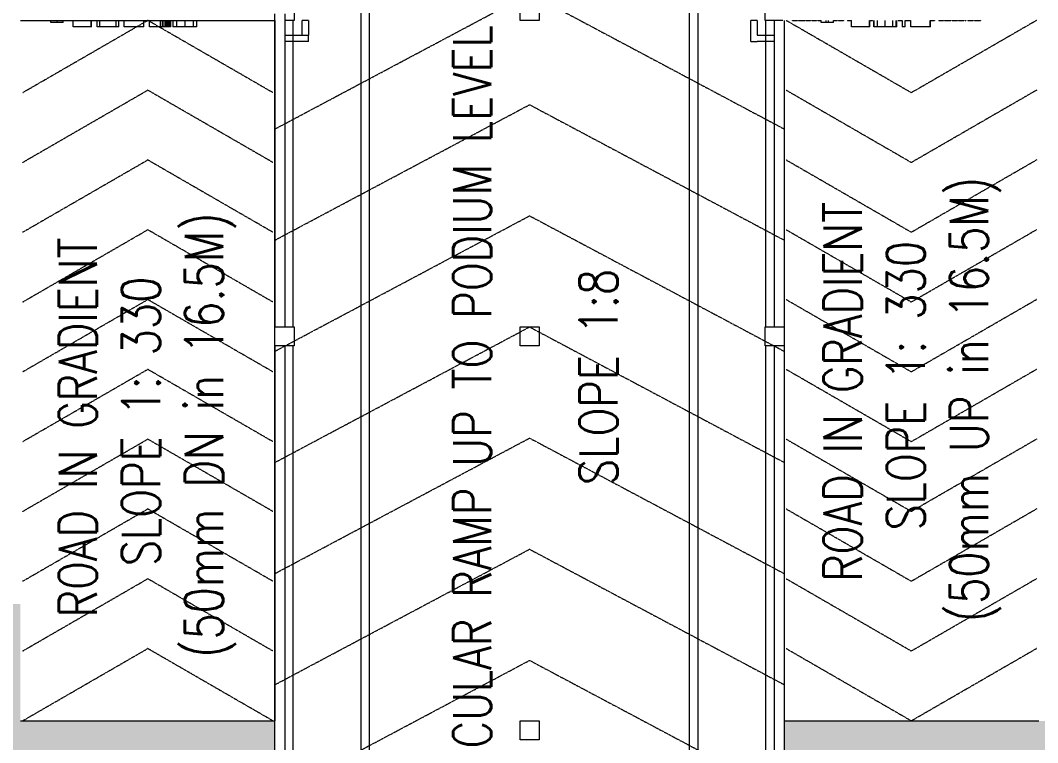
# Model space of a CAD drawing. Header units: millimetres. Extents: x -106145 to 154907, y -84585 to 152038.
# Drawn here: x 61339 to 85311, y 422 to 17435 of the extents above; entities that cross this region are included whole.
import ezdxf

# ---------------------------------------------------------------- set-up
doc = ezdxf.new("R2010")
doc.units = ezdxf.units.MM
doc.linetypes.add('Cut Out Line _2_', pattern=[2, 1, -1])
for name, color, linetype, lineweight in [('A-DETL', 90, 'Continuous', 5), ('A-FLOR-LEVL', 51, 'Continuous', 5), ('A-FLOR-PATT', 8, 'Continuous', 5), ('A-GENM', 13, 'Continuous', 5), ('A-WALL', 113, 'Continuous', 5), ('G-ANNO-TEXT', 231, 'Continuous', 9), ('S-COLS', 52, 'Continuous', 5)]:
    doc.layers.add(name, color=color, linetype=linetype, lineweight=lineweight)
doc.styles.add('RomanS_1', font='romans__.ttf', dxfattribs={"width": 0.8, "height": 900})

# ---------------------------------------------------------------- blocks, each defined once
blk = doc.blocks.new('MMU_ AMBALA_PODIUM_2022_11_02_CENTRAL_rvt-1-Site Plan')
at = {"layer": 'A-FLOR-LEVL', "color": 253}
for p, q in [((69369, -6065), (69369, 25935)), ((69369, -6065), (69369, 25935)), ((69569, -6065), (69569, 25935)), ((69569, -6065), (69569, 25935)), ((77109, -6065), (77109, 25935)), ((77109, -6065), (77109, 25935)), ((77309, -6065), (77309, 25935)), ((77309, -6065), (77309, 25935)), ((61339, 17435), (61613, 17435)), ((61731, 17435), (61753, 17435)), ((61904, 17435), (61925, 17435)), ((62032, 17435), (62057, 17435)), ((62355, 17435), (62397, 17435)), ((62505, 17435), (62540, 17435)), ((63018, 17435), (63040, 17435)), ((63716, 17435), (63751, 17435)), ((65499, 17435), (65528, 17435)), ((65654, 17435), (65683, 17435)), ((65699, 17435), (65743, 17435)), ((65869, 17435), (65904, 17435)), ((66040, 17435), (67339, 17435)), ((67339, 17435), (67339, 10220)), ((67769, 10220), (67769, 17435)), ((67769, 10220), (67769, 17435)), ((78909, 10220), (78909, 17432)), ((78909, 10220), (78909, 17432)), ((67339, 9770), (67339, 935)), ((67769, -6065), (67769, 9770)), ((67769, -6065), (67769, 9770)), ((78909, -6065), (78909, 9770)), ((78909, -6065), (78909, 9770)), ((61339, 935), (67339, 935)), ((79339, 935), (85339, 935))]:
    blk.add_line(p, q, dxfattribs=at)
at = {"layer": 'A-WALL', "color": 253}
for p, q in [((67339, 10220), (67339, 17585)), ((67569, 17585), (67569, 10220)), ((67979, 17085), (67979, 17435)), ((68129, 17435), (67979, 17435)), ((68129, 17435), (68129, 17085)), ((78549, 16935), (78549, 17435)), ((78699, 17435), (78549, 17435)), ((78699, 17435), (78699, 17085)), ((79109, 10220), (79109, 17435)), ((79339, 17435), (79339, 10220)), ((67569, 17085), (68129, 17085)), ((68129, 16935), (68129, 17085)), ((78699, 17085), (79109, 17085)), ((68129, 16935), (67569, 16935)), ((78549, 16935), (78699, 16935)), ((79109, 16935), (78699, 16935)), ((67339, -6065), (67339, 9770)), ((67569, 9770), (67569, -6065)), ((79109, -6065), (79109, 9770)), ((79339, 9770), (79339, -6065))]:
    blk.add_line(p, q, dxfattribs=at)
at = {"layer": 'S-COLS', "color": 253}
for p, q in [((67789, 18185), (67789, 17435)), ((78889, 17435), (78889, 18185)), ((67339, 17435), (67339, 17585)), ((73114, 17435), (73114, 17665)), ((73564, 17665), (73564, 17435)), ((67789, 17435), (67569, 17435)), ((73564, 17435), (73114, 17435)), ((79308, 17435), (78889, 17435)), ((67339, 10220), (67789, 10220)), ((67339, 9770), (67339, 10220)), ((67789, 10220), (67789, 9770)), ((73114, 10220), (73564, 10220)), ((73114, 9770), (73114, 10220)), ((73564, 10220), (73564, 9770)), ((78889, 10220), (79339, 10220)), ((78889, 9770), (78889, 10220)), ((79339, 10220), (79339, 9770)), ((67789, 9770), (67339, 9770)), ((73564, 9770), (73114, 9770)), ((79339, 9770), (78889, 9770)), ((73114, 935), (73564, 935)), ((73114, 485), (73114, 935)), ((73564, 935), (73564, 485)), ((73564, 485), (73114, 485))]:
    blk.add_line(p, q, dxfattribs=at)

msp = doc.modelspace()

# ---------------------------------------------------------------- block references
at = {"lineweight": 5}
msp.add_blockref('MMU_ AMBALA_PODIUM_2022_11_02_CENTRAL_rvt-1-Site Plan', (0, 0), dxfattribs=at)

# ---------------------------------------------------------------- next in the draw order: hatches: boundary and pattern name
at = {"layer": 'A-FLOR-PATT', "true_color": 0xf7f7f8, "transparency": 33554607}
h = msp.add_hatch(color=7, dxfattribs=at)
h.paths.add_polyline_path([(61782.52, -27014.05), (94175.13, -8312.72), (98218.7, -6123.39), (95219.07, -927.86), (89317.9, -4117.85), (75795.77, -11944.08), (75877.98, -12135.77), (75948.96, -12331.91), (76018.75, -12575.49), (76060.21, -12757.27), (76092.44, -12941.8), (76116.29, -13147.5), (76128.27, -13355.74), (76128.17, -13564.32), (76116, -13772.55), (76091.78, -13979.72), (76046.05, -14225.57), (76007.6, -14388.13), (75947.91, -14587.99), (75876.75, -14784.05), (75794.36, -14975.67), (79724.42, -12565.92), (79296.98, -11868.8), (81242.08, -11987.26), (80465.5, -13774.54), (80038.06, -13077.42), (71854.01, -18095.53), (71540.38, -17584.03), (74097.89, -16015.87), (74255.39, -15912.36), (74406.07, -15799.16), (74549.35, -15676.73), (74684.66, -15545.54), (74811.46, -15406.11), (74929.26, -15259), (75037.58, -15104.78), (75136.01, -14944.06), (75224.16, -14777.48), (75308.36, -14587.99), (75380.92, -14388.13), (75423.61, -14249.23), (75467.56, -14065.96), (75499.91, -13880.29), (75520.55, -13692.96), (75529.38, -13504.7), (75526.37, -13316.26), (75511.53, -13128.38), (75484.62, -12940.31), (75440.52, -12734.85), (75381.92, -12531.83), (75335.79, -12397.21), (75272.08, -12243.5), (58767.35, -21791.64), (60607.81, -24979.4)], flags=0)
h.paths.add_polyline_path([(56359.71, -19984.23), (61168.85, -17207.68), (61508.62, -17004.44), (61841.94, -16790.79), (62168.49, -16566.94), (62487.97, -16333.09), (62818.83, -16073.87), (63104.47, -15836.33), (63400.9, -15573.88), (63689.08, -15302.4), (63968.72, -15022.13), (64239.56, -14733.34), (64501.33, -14436.32), (64753.8, -14131.34), (64996.71, -13818.71), (65229.84, -13498.71), (65452.96, -13171.65), (65665.86, -12837.84), (65868.33, -12497.62), (66101.13, -12071.66), (66241.23, -11799.2), (66411.31, -11441.67), (66570.25, -11079.06), (66717.89, -10711.7), (66854.11, -10339.96), (66978.76, -9964.18), (67091.73, -9584.72), (67192.91, -9201.95), (67282.2, -8816.24), (67366.91, -8383.73), (67424.8, -8037.45), (67477.97, -7645.12), (67518.98, -7251.33), (67547.79, -6856.46), (67564.37, -6460.9), (67568.72, -6065), (67338.85, -6065), (67338.74, 935.01), (61338.74, 935.01), (61338.74, 3685.05), (61108.74, 3685.05), (61108.74, 4135.05), (57618.75, 4135.05), (57618.75, 2340.01), (58593.75, 2340.01), (58593.75, 1130.01), (57618.75, 1130.01), (57618.74, -5729.99), (58593.75, -5729.99), (58593.75, -6939.99), (57618.75, -6939.99), (57618.75, -12490), (58593.75, -12490), (58593.75, -15470), (57388.75, -15470), (57388.75, -17831.41), (57588.75, -17831.41), (57582.66, -18005.8), (57564.42, -18179.34), (57534.12, -18351.19), (57490.27, -18525.53), (57437.98, -18686.46), (57372.61, -18848.25), (57296.12, -19005.09), (57190.58, -19183.32), (57104.3, -19309.82), (56995.64, -19447.51), (56887.1, -19568.06), (56761.58, -19689.27), (56627.9, -19801.44), (56486.73, -19904), (56374.89, -19974.55)], flags=0)
h.paths.add_polyline_path([(57892.1, -15440), (58563.75, -15440), (58563.75, -12520), (57618.75, -12520), (57618.75, -12565), (58518.75, -12565), (58518.75, -15395), (57388.75, -15395), (57388.75, -15440), (57567.84, -15440)], flags=0)
h.paths.add_polyline_path([(57567.84, -15165), (58288.75, -15165), (58288.75, -12795), (57389.25, -12795), (57388.75, -15165)], flags=0)
h.paths.add_polyline_path([(67996.84, -13369.86), (74087.26, -10077.57), (74108.98, -9720.82), (74462.8, -9874.56), (93393.9, 359.02), (93207.42, 301.02), (93017.62, 255.06), (92825.27, 221.32), (92576.83, 197.47), (92388.7, 191.9), (92200.59, 197.92), (92013.32, 215.49), (91827.71, 244.5), (91644.56, 284.76), (91464.68, 336), (91288.84, 397.91), (91110.07, 473.93), (90935.61, 561.69), (90767.12, 660.43), (90605.29, 769.73), (90450.77, 889.15), (90304.21, 1018.21), (90166.2, 1156.37), (90006.25, 1343.33), (89908.48, 1471.9), (89808.91, 1619.67), (89710.36, 1788.26), (89602.7, 2010.19), (89532.57, 2182.5), (89472.85, 2359.43), (89423.93, 2540.21), (89388.75, 2705.99), (89388.75, 4235.06), (89188.75, 4235.06), (89188.75, 3785.05), (88958.75, 3785.05), (88958.75, 4235.06), (85568.75, 4235.06), (85568.75, 3785.05), (85538.75, 3785.05), (85538.75, 935.01), (79338.75, 935.01), (79335.83, -6065), (69561.45, -6065), (69568.43, -6539.77), (69563.53, -6952.39), (69545.64, -7395.77), (69515.15, -7838.46), (69458.99, -8383.73), (69416.46, -8720.35), (69348.35, -9158.83), (69267.79, -9595.19), (69174.86, -10029.09), (69069.62, -10460.17), (68952.16, -10888.08), (68822.58, -11312.48), (68680.98, -11733.02), (68527.48, -12149.37), (68362.2, -12561.18), (68177.6, -12984.48), (68069.81, -13214.28)], flags=0)
h.paths.add_polyline_path([(58563.75, -6909.99), (58563.75, -5759.99), (57618.74, -5759.99), (57618.75, -5804.99), (58518.75, -5804.99), (58518.75, -6864.99), (57618.75, -6864.99), (57618.75, -6909.99), (58518.75, -6909.99)], flags=0)
h.paths.add_polyline_path([(57567.84, -6634.99), (58288.75, -6634.99), (58288.75, -6034.99), (57388.75, -6035.48), (57388.75, -6634.99)], flags=0)
h.paths.add_polyline_path([(58288.75, 1160.01), (58563.75, 1160.01), (58563.75, 2310.01), (57618.75, 2310.01), (57618.75, 2265.01), (58518.75, 2265.01), (58518.75, 1205.01), (57618.74, 1205.01), (57618.74, 1160.01)], flags=0)
h.paths.add_polyline_path([(57567.84, 1435.01), (58288.75, 1435.01), (58288.75, 2035.01), (57389.24, 2035.05), (57388.75, 1435.01)], flags=0)

# ---------------------------------------------------------------- next in the draw order: linework, layer by layer
at = {"layer": 'A-DETL', "linetype": 'Cut Out Line _2_'}
for p, q in [((67338.75, 14876.67), (73338.75, 18066.92)), ((73338.75, 18066.92), (79338.75, 14876.67)), ((61388.75, 15731.83), (64338.74, 17435.01)), ((67288.74, 15731.83), (64338.74, 17435.01)), ((79388.75, 17435.01), (82338.74, 15731.83)), ((85288.74, 17435.01), (82338.74, 15731.83)), ((61388.75, 14087.74), (64338.74, 15790.92)), ((67288.74, 14087.74), (64338.74, 15790.92)), ((79388.75, 15790.92), (82338.74, 14087.74)), ((85288.74, 15790.92), (82338.74, 14087.74)), ((67338.75, 12258.96), (73338.75, 15449.22)), ((73338.75, 15449.22), (79338.75, 12258.96)), ((61388.75, 12443.65), (64338.74, 14146.83)), ((67288.74, 12443.65), (64338.74, 14146.83)), ((79388.75, 14146.83), (82338.74, 12443.65)), ((85288.74, 14146.83), (82338.74, 12443.65)), ((67338.75, 9641.25), (73338.75, 12831.51)), ((73338.75, 12831.51), (79338.75, 9641.25)), ((61388.75, 10799.56), (64338.74, 12502.74)), ((67288.74, 10799.56), (64338.74, 12502.74)), ((79388.75, 12502.74), (82338.74, 10799.56)), ((85288.74, 12502.74), (82338.74, 10799.56)), ((61388.75, 9155.46), (64338.74, 10858.64)), ((67288.74, 9155.46), (64338.74, 10858.64)), ((79388.75, 10858.64), (82338.74, 9155.46)), ((85288.74, 10858.64), (82338.74, 9155.46)), ((67338.75, 7023.54), (73338.75, 10213.8)), ((73338.75, 10213.8), (79338.75, 7023.54)), ((61388.75, 7511.37), (64338.74, 9214.55)), ((67288.74, 7511.37), (64338.74, 9214.55)), ((79388.75, 9214.55), (82338.74, 7511.37)), ((85288.74, 9214.55), (82338.74, 7511.37)), ((61388.75, 5867.28), (64338.74, 7570.46)), ((67288.74, 5867.28), (64338.74, 7570.46)), ((67338.75, 4405.83), (73338.75, 7596.09)), ((73338.75, 7596.09), (79338.75, 4405.83)), ((79388.75, 7570.46), (82338.74, 5867.28)), ((85288.74, 7570.46), (82338.74, 5867.28)), ((61388.75, 4223.19), (64338.74, 5926.37)), ((67288.74, 4223.19), (64338.74, 5926.37)), ((79388.75, 5926.37), (82338.74, 4223.19)), ((85288.74, 5926.37), (82338.74, 4223.19)), ((67338.75, 1788.12), (73338.75, 4978.38)), ((73338.75, 4978.38), (79338.75, 1788.12)), ((61388.75, 2579.1), (64338.74, 4282.28)), ((67288.74, 2579.1), (64338.74, 4282.28)), ((79388.75, 4282.28), (82338.74, 2579.1)), ((85288.74, 4282.28), (82338.74, 2579.1)), ((61388.75, 935.01), (64338.74, 2638.19)), ((67288.74, 935.01), (64338.74, 2638.19)), ((79388.75, 2638.19), (82338.74, 935.01)), ((85288.74, 2638.19), (82338.74, 935.01)), ((67338.75, -829.59), (73338.75, 2360.67)), ((73338.75, 2360.67), (79338.75, -829.59))]:
    msp.add_line(p, q, dxfattribs=at)
at = {"layer": 'A-GENM'}
for p, q in [((61612.79, 17435.05), (61675.48, 17435.05)), ((61612.79, 17423.05), (61612.79, 17435.05)), ((61675.48, 17423.05), (61612.79, 17423.05)), ((61675.48, 17435.05), (61695.29, 17435.05)), ((61675.48, 17435.05), (61675.48, 17423.05)), ((61695.29, 17423.05), (61675.48, 17423.05)), ((61695.29, 17435.05), (61710.47, 17435.05)), ((61695.29, 17423.05), (61695.29, 17435.05)), ((61710.47, 17423.05), (61695.29, 17423.05)), ((61710.47, 17435.05), (61720.19, 17435.05)), ((61710.47, 17423.05), (61710.47, 17435.05)), ((61720.19, 17423.05), (61710.47, 17423.05)), ((61720.19, 17435.05), (61723.62, 17435.05)), ((61720.19, 17435.05), (61723.69, 17435.05)), ((61720.19, 17423.05), (61720.19, 17435.05)), ((61723.69, 17423.05), (61720.19, 17423.05)), ((61723.62, 17423.05), (61720.19, 17423.05)), ((61721.74, 17423.05), (61721.74, 17435.05)), ((61723.62, 17423.05), (61723.62, 17435.05)), ((61723.69, 17435.05), (61730.52, 17435.05)), ((61723.69, 17423.05), (61723.69, 17435.05)), ((61730.52, 17423.05), (61723.69, 17423.05)), ((61730.52, 17435.05), (61733.11, 17435.05)), ((61730.52, 17423.05), (61730.52, 17435.05)), ((61733.11, 17423.05), (61730.52, 17423.05)), ((61733.11, 17423.05), (61733.11, 17435.05)), ((61753.08, 17435.05), (61820.16, 17435.05)), ((61753.08, 17435.05), (61753.08, 17423.05)), ((61820.16, 17423.05), (61753.08, 17423.05)), ((61820.16, 17435.05), (61835.87, 17435.05)), ((61820.16, 17435.05), (61820.16, 17423.05)), ((61835.87, 17423.05), (61820.16, 17423.05)), ((61835.87, 17435.05), (61904.12, 17435.05)), ((61835.87, 17423.05), (61835.87, 17435.05)), ((61904.12, 17423.05), (61835.87, 17423.05)), ((61904.12, 17435.05), (61904.12, 17423.05)), ((61924.72, 17435.05), (61932.25, 17435.05)), ((61924.72, 17435.05), (61924.72, 17423.05)), ((61932.25, 17423.05), (61924.72, 17423.05)), ((61928.84, 17435.05), (61932.25, 17435.05)), ((61928.84, 17435.05), (61928.84, 17423.05)), ((61932.25, 17423.05), (61928.84, 17423.05)), ((61931.93, 17435.05), (61931.93, 17423.05)), ((61932.25, 17435.05), (61942.07, 17435.05)), ((61932.25, 17435.05), (61932.25, 17423.05)), ((61942.07, 17423.05), (61932.25, 17423.05)), ((61942.07, 17435.05), (61957.35, 17435.05)), ((61942.07, 17435.05), (61942.07, 17423.05)), ((61957.35, 17423.05), (61942.07, 17423.05)), ((61957.35, 17435.05), (61976.85, 17435.05)), ((61957.35, 17435.05), (61957.35, 17423.05)), ((61976.85, 17423.05), (61957.35, 17423.05)), ((61976.85, 17435.05), (62005.42, 17435.05)), ((61976.85, 17435.05), (61976.85, 17423.05)), ((62005.42, 17423.05), (61976.85, 17423.05)), ((62005.42, 17435.05), (62029.12, 17435.05)), ((62005.42, 17435.05), (62005.42, 17423.05)), ((62029.12, 17423.05), (62005.42, 17423.05)), ((62029.12, 17435.05), (62029.12, 17423.05)), ((62032.13, 17435.05), (62035.18, 17435.05)), ((62032.13, 17435.05), (62032.13, 17423.05)), ((62035.18, 17423.05), (62032.13, 17423.05)), ((62035.18, 17435.05), (62035.18, 17423.05)), ((62056.94, 17435.05), (62201.47, 17435.05)), ((62056.94, 17385.05), (62056.94, 17435.05)), ((62201.47, 17385.05), (62056.94, 17385.05)), ((62201.47, 17435.05), (62349.36, 17435.05)), ((62201.47, 17435.05), (62201.47, 17385.05)), ((62349.36, 17385.05), (62201.47, 17385.05)), ((62349.36, 17435.05), (62355.27, 17435.05)), ((62349.36, 17435.05), (62349.68, 17435.05)), ((62349.36, 17385.05), (62349.36, 17435.05)), ((62355.27, 17423.05), (62349.36, 17423.05)), ((62349.68, 17385.05), (62349.36, 17385.05)), ((62349.68, 17385.05), (62349.68, 17435.05)), ((62355.27, 17435.05), (62355.84, 17435.05)), ((62355.27, 17423.05), (62355.27, 17435.05)), ((62355.84, 17423.05), (62355.27, 17423.05)), ((62355.84, 17435.05), (62355.84, 17423.05)), ((62396.77, 17435.05), (62503.49, 17435.05)), ((62396.77, 17435.05), (62396.77, 17423.05)), ((62503.49, 17423.05), (62396.77, 17423.05)), ((62503.49, 17435.05), (62503.49, 17423.05)), ((62503.54, 17435.05), (62503.54, 17423.05)), ((62505.09, 17435.05), (62505.09, 17423.05)), ((62505.14, 17423.05), (62505.14, 17435.05)), ((62539.73, 17435.05), (62555.62, 17435.05)), ((62539.73, 17435.05), (62539.73, 17423.05)), ((62555.62, 17423.05), (62539.73, 17423.05)), ((62555.62, 17435.05), (62579.98, 17435.05)), ((62555.62, 17435.05), (62555.62, 17423.05)), ((62579.98, 17423.05), (62555.62, 17423.05)), ((62579.98, 17435.05), (63006.84, 17435.05)), ((62579.98, 17285.05), (62579.98, 17435.05)), ((63006.84, 17285.05), (62579.98, 17285.05)), ((63006.84, 17435.05), (63007.06, 17435.05)), ((63006.84, 17435.05), (63013.25, 17435.05)), ((63006.84, 17435.05), (63006.84, 17285.05)), ((63013.25, 17285.05), (63006.84, 17285.05)), ((63007.06, 17285.05), (63006.84, 17285.05)), ((63007.06, 17285.05), (63007.06, 17435.05)), ((63013.25, 17435.05), (63013.47, 17435.05)), ((63013.25, 17285.05), (63013.25, 17435.05)), ((63013.25, 17435.05), (63017.84, 17435.05)), ((63017.84, 17423.05), (63013.25, 17423.05)), ((63013.47, 17285.05), (63013.25, 17285.05)), ((63013.47, 17285.05), (63013.47, 17435.05)), ((63017.84, 17435.05), (63021.83, 17435.05)), ((63017.84, 17435.05), (63017.84, 17423.05)), ((63021.83, 17423.05), (63017.84, 17423.05)), ((63021.83, 17435.05), (63021.83, 17423.05)), ((63039.73, 17435.05), (63106.81, 17435.05)), ((63039.73, 17435.05), (63039.73, 17423.05)), ((63106.81, 17423.05), (63039.73, 17423.05)), ((63106.81, 17435.05), (63122.52, 17435.05)), ((63106.81, 17435.05), (63106.81, 17423.05)), ((63122.52, 17423.05), (63106.81, 17423.05)), ((63122.52, 17435.05), (63151.82, 17435.05)), ((63122.52, 17435.05), (63122.52, 17423.05)), ((63151.82, 17423.05), (63122.52, 17423.05)), ((63151.82, 17435.05), (63215.38, 17435.05)), ((63151.82, 17285.05), (63151.82, 17435.05)), ((63215.38, 17285.05), (63151.82, 17285.05)), ((63215.38, 17435.05), (63594.54, 17435.05)), ((63215.38, 17285.05), (63215.38, 17435.05)), ((63594.54, 17285.05), (63215.38, 17285.05)), ((63594.54, 17435.05), (63659.1, 17435.05)), ((63594.54, 17285.05), (63594.54, 17435.05)), ((63659.1, 17285.05), (63594.54, 17285.05)), ((63659.1, 17435.05), (63661.4, 17435.05)), ((63659.1, 17285.05), (63659.1, 17435.05)), ((63661.4, 17285.05), (63659.1, 17285.05)), ((63661.4, 17285.05), (63661.4, 17435.05)), ((63661.4, 17435.05), (63699.56, 17435.05)), ((63699.56, 17423.05), (63661.4, 17423.05)), ((63699.56, 17435.05), (63715.7, 17435.05)), ((63699.56, 17435.05), (63699.56, 17423.05)), ((63715.7, 17423.05), (63699.56, 17423.05)), ((63715.7, 17435.05), (63716.27, 17435.05)), ((63715.7, 17435.05), (63715.7, 17423.05)), ((63716.27, 17423.05), (63715.7, 17423.05)), ((63716.27, 17435.05), (63716.27, 17423.05)), ((63750.57, 17435.05), (63755.91, 17435.05)), ((63750.57, 17435.05), (63750.57, 17423.05)), ((63755.91, 17423.05), (63750.57, 17423.05)), ((63755.91, 17435.05), (63771.09, 17435.05)), ((63755.91, 17435.05), (63755.91, 17423.05)), ((63771.09, 17423.05), (63755.91, 17423.05)), ((63771.09, 17435.05), (63782.61, 17435.05)), ((63771.09, 17435.05), (63771.09, 17423.05)), ((63782.61, 17423.05), (63771.09, 17423.05)), ((63782.61, 17435.05), (64245.93, 17435.05)), ((63782.61, 17285.05), (63782.61, 17435.05)), ((64245.93, 17285.05), (63782.61, 17285.05)), ((64245.93, 17435.05), (64246.15, 17435.05)), ((64245.93, 17285.05), (64245.93, 17435.05)), ((64245.93, 17435.05), (64260.3, 17435.05)), ((64260.3, 17423.05), (64245.93, 17423.05)), ((64246.15, 17285.05), (64245.93, 17285.05)), ((64246.15, 17285.05), (64246.15, 17435.05)), ((64260.3, 17435.05), (64284.32, 17435.05)), ((64260.3, 17435.05), (64260.3, 17423.05)), ((64284.32, 17423.05), (64260.3, 17423.05)), ((64284.32, 17435.05), (64299.12, 17435.05)), ((64284.32, 17435.05), (64284.32, 17423.05)), ((64299.12, 17423.05), (64284.32, 17423.05)), ((64299.12, 17435.05), (64315.41, 17435.05)), ((64299.12, 17435.05), (64299.12, 17423.05)), ((64315.41, 17423.05), (64299.12, 17423.05)), ((64315.41, 17435.05), (64331.69, 17435.05)), ((64315.41, 17435.05), (64315.41, 17423.05)), ((64331.69, 17423.05), (64315.41, 17423.05)), ((64331.69, 17435.05), (64346.44, 17435.05)), ((64331.69, 17435.05), (64331.69, 17423.05)), ((64346.44, 17423.05), (64331.69, 17423.05)), ((64346.44, 17435.05), (64370.48, 17435.05)), ((64346.44, 17435.05), (64346.44, 17423.05)), ((64370.48, 17423.05), (64346.44, 17423.05)), ((64370.48, 17435.05), (64378.52, 17435.05)), ((64370.48, 17435.05), (64370.48, 17423.05)), ((64378.52, 17423.05), (64370.48, 17423.05)), ((64378.52, 17435.05), (64639.08, 17435.05)), ((64378.52, 17285.05), (64378.52, 17435.05)), ((64639.08, 17285.05), (64378.52, 17285.05)), ((64639.08, 17435.05), (64686.86, 17435.05)), ((64639.08, 17285.05), (64639.08, 17435.05)), ((64686.86, 17285.05), (64639.08, 17285.05)), ((64686.86, 17435.05), (64729.63, 17435.05)), ((64686.86, 17285.05), (64686.86, 17435.05)), ((64729.63, 17285.05), (64686.86, 17285.05)), ((64729.63, 17435.05), (64767, 17435.05)), ((64729.63, 17285.05), (64729.63, 17435.05)), ((64767, 17285.05), (64729.63, 17285.05)), ((64767, 17435.05), (64798.58, 17435.05)), ((64767, 17285.05), (64767, 17435.05)), ((64798.58, 17285.05), (64767, 17285.05)), ((64798.58, 17435.05), (64824.03, 17435.05)), ((64798.58, 17285.05), (64798.58, 17435.05)), ((64824.03, 17285.05), (64798.58, 17285.05)), ((64824.03, 17435.05), (64842.97, 17435.05)), ((64824.03, 17285.05), (64824.03, 17435.05)), ((64842.97, 17285.05), (64824.03, 17285.05)), ((64842.97, 17435.05), (64854.78, 17435.05)), ((64842.97, 17285.05), (64842.97, 17435.05)), ((64854.78, 17285.05), (64842.97, 17285.05)), ((64854.78, 17435.05), (64858.81, 17435.05)), ((64854.78, 17285.05), (64854.78, 17435.05)), ((64858.81, 17285.05), (64854.78, 17285.05)), ((64858.81, 17435.05), (64878.44, 17435.05)), ((64858.81, 17285.05), (64858.81, 17435.05)), ((64878.44, 17285.05), (64858.81, 17285.05)), ((64878.44, 17435.05), (64878.44, 17285.05)), ((64878.44, 17435.05), (64887.37, 17435.05)), ((64887.37, 17423.05), (64878.44, 17423.05)), ((64887.37, 17435.05), (64934.08, 17435.05)), ((64887.37, 17435.05), (64887.37, 17423.05)), ((64934.08, 17423.05), (64887.37, 17423.05)), ((64934.08, 17435.05), (65015.5, 17435.05)), ((64934.08, 17435.05), (64934.08, 17285.05)), ((65015.5, 17285.05), (64934.08, 17285.05)), ((65015.5, 17435.05), (65215.24, 17435.05)), ((65015.5, 17435.05), (65015.5, 17285.05)), ((65215.24, 17285.05), (65015.5, 17285.05)), ((65215.24, 17435.05), (65414.41, 17435.05)), ((65215.24, 17435.05), (65215.24, 17285.05)), ((65414.41, 17285.05), (65215.24, 17285.05)), ((65414.41, 17435.05), (65492.52, 17435.05)), ((65414.41, 17435.05), (65414.41, 17285.05)), ((65492.52, 17285.05), (65414.41, 17285.05)), ((65492.52, 17435.05), (65492.52, 17285.05)), ((65492.52, 17435.05), (65498.56, 17435.05)), ((65498.56, 17423.05), (65492.52, 17423.05)), ((65493.66, 17435.05), (65493.66, 17423.05)), ((65498.56, 17423.05), (65498.56, 17435.05)), ((65528.07, 17435.05), (65544.21, 17435.05)), ((65528.07, 17435.05), (65528.07, 17423.05)), ((65544.21, 17423.05), (65528.07, 17423.05)), ((65544.21, 17435.05), (65544.56, 17435.05)), ((65544.21, 17435.05), (65544.21, 17423.05)), ((65544.56, 17423.05), (65544.21, 17423.05)), ((65544.56, 17435.05), (65629.49, 17435.05)), ((65544.56, 17435.05), (65544.56, 17423.05)), ((65629.49, 17423.05), (65544.56, 17423.05)), ((65629.49, 17435.05), (65651.14, 17435.05)), ((65629.49, 17435.05), (65629.49, 17423.05)), ((65651.14, 17423.05), (65629.49, 17423.05)), ((65651.14, 17435.05), (65651.14, 17423.05)), ((65654.46, 17435.05), (65654.46, 17423.05)), ((65682.56, 17435.05), (65698.7, 17435.05)), ((65682.56, 17423.05), (65682.56, 17435.05)), ((65698.7, 17423.05), (65682.56, 17423.05)), ((65698.7, 17435.05), (65699.28, 17435.05)), ((65698.7, 17435.05), (65698.7, 17423.05)), ((65699.28, 17423.05), (65698.7, 17423.05)), ((65699.28, 17435.05), (65699.28, 17423.05)), ((65742.51, 17435.05), (65758.4, 17435.05)), ((65742.51, 17435.05), (65742.51, 17423.05)), ((65758.4, 17423.05), (65742.51, 17423.05)), ((65758.4, 17435.05), (65853.19, 17435.05)), ((65758.4, 17435.05), (65758.4, 17423.05)), ((65853.19, 17423.05), (65758.4, 17423.05)), ((65853.19, 17435.05), (65869.33, 17435.05)), ((65853.19, 17435.05), (65853.19, 17423.05)), ((65869.33, 17423.05), (65853.19, 17423.05)), ((65869.33, 17435.05), (65869.91, 17435.05)), ((65869.33, 17435.05), (65869.33, 17423.05)), ((65869.91, 17423.05), (65869.33, 17423.05)), ((65869.91, 17435.05), (65869.91, 17423.05)), ((65904.2, 17435.05), (65909.55, 17435.05)), ((65904.2, 17435.05), (65904.2, 17423.05)), ((65909.55, 17423.05), (65904.2, 17423.05)), ((65909.55, 17435.05), (65924.73, 17435.05)), ((65909.55, 17435.05), (65909.55, 17423.05)), ((65924.73, 17423.05), (65909.55, 17423.05)), ((65924.73, 17435.05), (65948.28, 17435.05)), ((65924.73, 17435.05), (65924.73, 17423.05)), ((65948.28, 17423.05), (65924.73, 17423.05)), ((65948.28, 17435.05), (65962.82, 17435.05)), ((65948.28, 17435.05), (65948.28, 17423.05)), ((65962.82, 17423.05), (65948.28, 17423.05)), ((65962.82, 17435.05), (65978.91, 17435.05)), ((65962.82, 17435.05), (65962.82, 17423.05)), ((65978.91, 17423.05), (65962.82, 17423.05)), ((65978.91, 17435.05), (65996.12, 17435.05)), ((65978.91, 17435.05), (65978.91, 17423.05)), ((65996.12, 17423.05), (65978.91, 17423.05)), ((65996.12, 17435.05), (66010.67, 17435.05)), ((65996.12, 17435.05), (65996.12, 17423.05)), ((66010.67, 17423.05), (65996.12, 17423.05)), ((66010.67, 17435.05), (66023.29, 17435.05)), ((66010.67, 17435.05), (66010.67, 17423.05)), ((66023.29, 17423.05), (66010.67, 17423.05)), ((66023.29, 17435.05), (66034.68, 17435.05)), ((66023.29, 17435.05), (66023.29, 17423.05)), ((66034.68, 17423.05), (66023.29, 17423.05)), ((66034.68, 17435.05), (66040.23, 17435.05)), ((66034.68, 17435.05), (66034.68, 17423.05)), ((66040.23, 17423.05), (66034.68, 17423.05)), ((66040.23, 17435.05), (66040.46, 17435.05)), ((66040.23, 17435.05), (66040.23, 17423.05)), ((66040.46, 17423.05), (66040.23, 17423.05)), ((66040.46, 17423.05), (66040.46, 17435.05)), ((79533.16, 17423.06), (79533.16, 17435.06)), ((79595.85, 17423.06), (79533.16, 17423.06)), ((79595.85, 17435.06), (79595.85, 17423.06)), ((79615.66, 17423.06), (79595.85, 17423.06)), ((79615.66, 17423.06), (79615.66, 17435.06)), ((79630.84, 17423.06), (79615.66, 17423.06)), ((79630.84, 17423.06), (79630.84, 17435.06)), ((79640.55, 17423.06), (79630.84, 17423.06)), ((79640.55, 17423.06), (79640.55, 17435.06)), ((79644.06, 17423.06), (79640.55, 17423.06)), ((79643.98, 17423.06), (79640.55, 17423.06)), ((79642.11, 17423.06), (79642.11, 17435.06)), ((79643.98, 17423.06), (79643.98, 17435.06)), ((79644.06, 17423.06), (79644.06, 17435.06)), ((79650.89, 17423.06), (79644.06, 17423.06)), ((79650.89, 17423.06), (79650.89, 17435.06)), ((79653.48, 17423.06), (79650.89, 17423.06)), ((79653.48, 17423.06), (79653.48, 17435.06)), ((79673.45, 17435.06), (79673.45, 17423.06)), ((79740.53, 17423.06), (79673.45, 17423.06)), ((79740.53, 17435.06), (79740.53, 17423.06)), ((79756.24, 17423.06), (79740.53, 17423.06)), ((79756.24, 17423.06), (79756.24, 17435.06)), ((79824.48, 17423.06), (79756.24, 17423.06)), ((79824.48, 17435.06), (79824.48, 17423.06)), ((79845.08, 17435.06), (79845.08, 17423.06)), ((79852.62, 17423.06), (79845.08, 17423.06)), ((79849.21, 17435.06), (79849.21, 17423.06)), ((79852.62, 17423.06), (79849.21, 17423.06)), ((79852.3, 17435.06), (79852.3, 17423.06)), ((79852.62, 17435.06), (79852.62, 17423.06)), ((79862.44, 17423.06), (79852.62, 17423.06)), ((79862.44, 17435.06), (79862.44, 17423.06)), ((79877.72, 17423.06), (79862.44, 17423.06)), ((79877.72, 17435.06), (79877.72, 17423.06)), ((79897.22, 17423.06), (79877.72, 17423.06)), ((79897.22, 17435.06), (79897.22, 17423.06)), ((79925.79, 17423.06), (79897.22, 17423.06)), ((79925.79, 17435.06), (79925.79, 17423.06)), ((79949.49, 17423.06), (79925.79, 17423.06)), ((79949.49, 17435.06), (79949.49, 17423.06)), ((79952.5, 17435.06), (79952.5, 17423.06)), ((79955.54, 17423.06), (79952.5, 17423.06)), ((79955.54, 17435.06), (79955.54, 17423.06)), ((79989.71, 17435.06), (79989.71, 17423.06)), ((80096.43, 17423.06), (79989.71, 17423.06)), ((80096.43, 17435.06), (80096.43, 17423.06)), ((80096.48, 17435.06), (80096.48, 17423.06)), ((80098.03, 17435.06), (80098.03, 17423.06)), ((80098.08, 17423.06), (80098.08, 17435.06)), ((80132.67, 17435.06), (80132.67, 17423.06)), ((80149.75, 17423.06), (80132.67, 17423.06)), ((80149.75, 17435.06), (80149.75, 17423.06)), ((80204.47, 17423.06), (80149.75, 17423.06)), ((80204.47, 17435.06), (80204.47, 17423.06)), ((80209.24, 17423.06), (80204.47, 17423.06)), ((80209.24, 17385.06), (80209.24, 17435.06)), ((80326.67, 17385.06), (80209.24, 17385.06)), ((80326.67, 17385.06), (80326.67, 17435.06)), ((80381.99, 17385.06), (80326.67, 17385.06)), ((80381.99, 17385.06), (80381.99, 17435.06)), ((80383.56, 17385.06), (80381.99, 17385.06)), ((80383.56, 17385.06), (80383.56, 17435.06)), ((80501.66, 17385.06), (80383.56, 17385.06)), ((80501.66, 17385.06), (80501.66, 17435.06)), ((80570.78, 17423.06), (80501.66, 17423.06)), ((80501.98, 17385.06), (80501.66, 17385.06)), ((80501.98, 17385.06), (80501.98, 17435.06)), ((80570.78, 17435.06), (80570.78, 17423.06)), ((80586.92, 17423.06), (80570.78, 17423.06)), ((80586.92, 17435.06), (80586.92, 17423.06)), ((80587.49, 17423.06), (80586.92, 17423.06)), ((80587.49, 17435.06), (80587.49, 17423.06)), ((80617.79, 17423.06), (80617.79, 17435.06)), ((80733.63, 17423.06), (80617.79, 17423.06)), ((80733.63, 17435.06), (80733.63, 17423.06)), ((80733.68, 17435.06), (80733.68, 17423.06)), ((80831.33, 17435.06), (80831.33, 17423.06)), ((80886.67, 17423.06), (80831.33, 17423.06)), ((80886.67, 17435.06), (80886.67, 17423.06)), ((80909.4, 17423.06), (80886.67, 17423.06)), ((80909.4, 17423.06), (80909.4, 17435.06)), ((80922.54, 17423.06), (80909.4, 17423.06)), ((80922.54, 17285.06), (80922.54, 17435.06)), ((81349.4, 17285.06), (80922.54, 17285.06)), ((81349.4, 17435.06), (81349.4, 17285.06)), ((81355.81, 17285.06), (81349.4, 17285.06)), ((81349.62, 17285.06), (81349.4, 17285.06)), ((81349.62, 17285.06), (81349.62, 17435.06)), ((81355.81, 17285.06), (81355.81, 17435.06)), ((81396.22, 17423.06), (81355.81, 17423.06)), ((81356.03, 17285.06), (81355.81, 17285.06)), ((81356.03, 17285.06), (81356.03, 17435.06)), ((81396.22, 17435.06), (81396.22, 17423.06)), ((81417.88, 17423.06), (81396.22, 17423.06)), ((81417.88, 17435.06), (81417.88, 17423.06)), ((81421.19, 17435.06), (81421.19, 17423.06)), ((81449.29, 17423.06), (81449.29, 17435.06)), ((81452.73, 17285.06), (81452.73, 17435.06)), ((81458.93, 17285.06), (81452.73, 17285.06)), ((81458.93, 17285.06), (81458.93, 17435.06)), ((81537.76, 17285.06), (81458.93, 17285.06)), ((81537.76, 17285.06), (81537.76, 17435.06)), ((81721.15, 17285.06), (81537.76, 17285.06)), ((81721.15, 17285.06), (81721.15, 17435.06)), ((81900.93, 17285.06), (81721.15, 17285.06)), ((81900.93, 17285.06), (81900.93, 17435.06)), ((81979.04, 17285.06), (81900.93, 17285.06)), ((81979.04, 17285.06), (81979.04, 17435.06)), ((81989.84, 17285.06), (81979.04, 17285.06)), ((81989.84, 17285.06), (81989.84, 17435.06)), ((82025.75, 17435.06), (82025.75, 17423.06)), ((82081.09, 17423.06), (82025.75, 17423.06)), ((82081.09, 17435.06), (82081.09, 17423.06)), ((82103.82, 17423.06), (82081.09, 17423.06)), ((82103.82, 17435.06), (82103.82, 17423.06)), ((82121.38, 17423.06), (82103.82, 17423.06)), ((82121.38, 17435.06), (82121.38, 17423.06)), ((82121.57, 17435.06), (82121.57, 17285.06)), ((82186.13, 17285.06), (82121.57, 17285.06)), ((82186.13, 17285.06), (82186.13, 17435.06)), ((82188.43, 17285.06), (82186.13, 17285.06)), ((82188.43, 17285.06), (82188.43, 17435.06)), ((82204.69, 17423.06), (82188.43, 17423.06)), ((82204.69, 17435.06), (82204.69, 17423.06)), ((82219.48, 17423.06), (82204.69, 17423.06)), ((82219.48, 17435.06), (82219.48, 17423.06)), ((82235.78, 17423.06), (82219.48, 17423.06)), ((82235.78, 17435.06), (82235.78, 17423.06)), ((82252.05, 17423.06), (82235.78, 17423.06)), ((82252.05, 17435.06), (82252.05, 17423.06)), ((82266.8, 17423.06), (82252.05, 17423.06)), ((82266.8, 17435.06), (82266.8, 17423.06)), ((82290.85, 17423.06), (82266.8, 17423.06)), ((82290.85, 17435.06), (82290.85, 17423.06)), ((82306.4, 17423.06), (82290.85, 17423.06)), ((82306.4, 17435.06), (82306.4, 17423.06)), ((82311.95, 17423.06), (82306.4, 17423.06)), ((82311.95, 17435.06), (82311.95, 17423.06)), ((82318.86, 17285.06), (82318.86, 17435.06)), ((82782.18, 17285.06), (82318.86, 17285.06)), ((82782.18, 17285.06), (82782.18, 17435.06)), ((82807.74, 17423.06), (82782.18, 17423.06)), ((82782.4, 17285.06), (82782.18, 17285.06)), ((82782.4, 17285.06), (82782.4, 17435.06)), ((82807.74, 17435.06), (82807.74, 17423.06)), ((82861.82, 17423.06), (82807.74, 17423.06)), ((82861.82, 17435.06), (82861.82, 17423.06)), ((82878.9, 17423.06), (82861.82, 17423.06)), ((82878.9, 17435.06), (82878.9, 17423.06)), ((82879.48, 17423.06), (82878.9, 17423.06)), ((82879.48, 17435.06), (82879.48, 17423.06)), ((82984.97, 17435.06), (82984.97, 17423.06)), ((83040.31, 17423.06), (82984.97, 17423.06)), ((83040.31, 17435.06), (83040.31, 17423.06)), ((83063.04, 17423.06), (83040.31, 17423.06)), ((83063.04, 17435.06), (83063.04, 17423.06)), ((83080.6, 17423.06), (83063.04, 17423.06)), ((83080.6, 17435.06), (83080.6, 17423.06)), ((83091.84, 17423.06), (83080.6, 17423.06)), ((83091.84, 17435.06), (83091.84, 17423.06)), ((83095.83, 17423.06), (83091.84, 17423.06)), ((83095.83, 17423.06), (83095.83, 17435.06)), ((83113.73, 17435.06), (83113.73, 17423.06)), ((83180.81, 17423.06), (83113.73, 17423.06)), ((83180.81, 17435.06), (83180.81, 17423.06)), ((83196.52, 17423.06), (83180.81, 17423.06)), ((83196.52, 17423.06), (83196.52, 17435.06)), ((83264.76, 17423.06), (83196.52, 17423.06)), ((83264.76, 17435.06), (83264.76, 17423.06)), ((83293.95, 17435.06), (83293.95, 17423.06)), ((83359.09, 17423.06), (83293.95, 17423.06)), ((83359.09, 17435.06), (83359.09, 17423.06)), ((83381.73, 17423.06), (83359.09, 17423.06)), ((83381.73, 17435.06), (83381.73, 17423.06)), ((83398.97, 17423.06), (83381.73, 17423.06)), ((83398.97, 17435.06), (83398.97, 17423.06)), ((83410.06, 17423.06), (83398.97, 17423.06)), ((83410.06, 17435.06), (83410.06, 17423.06)), ((83418.93, 17423.06), (83410.06, 17423.06)), ((83414.02, 17423.06), (83410.06, 17423.06)), ((83411.06, 17435.06), (83411.06, 17423.06)), ((83414.02, 17435.06), (83414.02, 17423.06)), ((83418.93, 17423.06), (83418.93, 17435.06)), ((83448.44, 17435.06), (83448.44, 17423.06)), ((83464.58, 17423.06), (83448.44, 17423.06)), ((83464.58, 17435.06), (83464.58, 17423.06)), ((83464.92, 17423.06), (83464.58, 17423.06)), ((83464.92, 17435.06), (83464.92, 17423.06)), ((83549.86, 17423.06), (83464.92, 17423.06)), ((83549.86, 17435.06), (83549.86, 17423.06)), ((83571.51, 17423.06), (83549.86, 17423.06)), ((83571.51, 17435.06), (83571.51, 17423.06)), ((83574.82, 17435.06), (83574.82, 17423.06)), ((83602.93, 17423.06), (83602.93, 17435.06)), ((83619.07, 17423.06), (83602.93, 17423.06)), ((83619.07, 17435.06), (83619.07, 17423.06)), ((83619.64, 17423.06), (83619.07, 17423.06)), ((83619.64, 17435.06), (83619.64, 17423.06)), ((83662.88, 17435.06), (83662.88, 17423.06)), ((83678.77, 17423.06), (83662.88, 17423.06)), ((83678.77, 17435.06), (83678.77, 17423.06)), ((83773.56, 17423.06), (83678.77, 17423.06)), ((83773.56, 17435.06), (83773.56, 17423.06)), ((83789.7, 17423.06), (83773.56, 17423.06)), ((83789.7, 17435.06), (83789.7, 17423.06)), ((83790.27, 17423.06), (83789.7, 17423.06)), ((83790.27, 17435.06), (83790.27, 17423.06)), ((83824.57, 17435.06), (83824.57, 17423.06)), ((83829.91, 17423.06), (83824.57, 17423.06)), ((83829.91, 17435.06), (83829.91, 17423.06)), ((83845.09, 17423.06), (83829.91, 17423.06)), ((83845.09, 17435.06), (83845.09, 17423.06)), ((83868.64, 17423.06), (83845.09, 17423.06)), ((83868.64, 17435.06), (83868.64, 17423.06)), ((83883.19, 17423.06), (83868.64, 17423.06)), ((83883.19, 17435.06), (83883.19, 17423.06)), ((83899.28, 17423.06), (83883.19, 17423.06)), ((83899.28, 17435.06), (83899.28, 17423.06)), ((83916.49, 17423.06), (83899.28, 17423.06)), ((83916.49, 17435.06), (83916.49, 17423.06)), ((83931.04, 17423.06), (83916.49, 17423.06)), ((83931.04, 17435.06), (83931.04, 17423.06)), ((83943.65, 17423.06), (83931.04, 17423.06)), ((83943.65, 17435.06), (83943.65, 17423.06)), ((83955.05, 17423.06), (83943.65, 17423.06)), ((83955.05, 17435.06), (83955.05, 17423.06)), ((83960.6, 17423.06), (83955.05, 17423.06)), ((83960.6, 17435.06), (83960.6, 17423.06)), ((83960.83, 17423.06), (83960.6, 17423.06)), ((83960.83, 17423.06), (83960.83, 17435.06))]:
    msp.add_line(p, q, dxfattribs=at)

# ---------------------------------------------------------------- next in the draw order: texts
at = {"layer": 'G-ANNO-TEXT', "color": 7, "char_height": 900, "attachment_point": 1, "rotation": 90, "style": 'RomanS_1'}
for s, insert, width in [('VEHICULAR RAMP UP TO PODIUM LEVEL', (71535.69, -1779.62), 27167.586), ('(50mm UP in 16.5M)', (83242.73, 3258.5), 14969.109), ('ROAD IN GRADIENT ', (80266.17, 4211), 13526.0715), ('(50mm DN in 16.5M)', (65218.57, 2418.94), 14969.109), ('ROAD IN GRADIENT ', (62242.01, 3371.44), 13526.0715), ('SLOPE 1: 330', (81754.45, 5417.5), 9716.4525), ('SLOPE 1: 330', (63730.29, 4577.94), 9716.4525), ('SLOPE 1:8', (74512.25, 6491.26), 7138.2255)]:
    msp.add_mtext(s, dxfattribs=dict(at, insert=insert, width=width))

doc.saveas('drawing.dxf')
